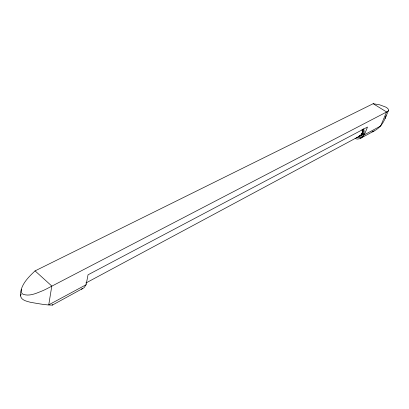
<?xml version="1.0" encoding="UTF-8"?>
<svg xmlns="http://www.w3.org/2000/svg" width="409" height="409" viewBox="0 0 409 409"><rect width="100%" height="100%" fill="white"/><g stroke="black" fill="none" stroke-linecap="round" stroke-linejoin="round"><path stroke-width="0.61" d="M355.13 138.518C358.591 140.221 362.466 137.746 364.327 134.812L367.502 127.046L88.047 274.797L86.1 284.725L84.009 287.767L52.357 305.109C45.343 305.063 38.088 303.555 31.089 302.425C27.296 301.448 20.138 300.16 20.654 295.099M21.319 289.454L21.288 291.755L21.764 292.977A5.123 4.008 -14.8 0 0 23.195 294.311C29.862 296.668 36.897 292.982 43.037 290.584A75.246 56.135 -12.6 0 0 47.991 288.146L387.262 111.657A47.04 10.061 26.7 0 0 387.972 111.202C389.337 110.093 387.911 108.385 386.802 107.756A3.062 0.649 27.3 0 0 385.672 107.061L379.756 104.847L373.177 103.697L35.062 270.891C27.97 277.588 20.026 285.395 20.45 295.993M386.055 115.691C384.209 122.051 380.114 127.951 374.097 130.977L360.59 138.288M385.074 118.595L388.417 110.65M20.895 294.628L21.227 294.117M52.357 305.109L52.664 304.439M86.1 284.725L48.748 304.848L51.805 286.044L35.062 270.891M85.844 283.038L360.298 135.727M374.097 130.977L372.001 131.923M82.72 288.677L81.319 289.153M373.177 103.697L386.561 111.948L380.661 126.013L364.327 134.812L363.621 134.357M356.428 137.312A7.541 6.171 62.2 0 0 363.529 134.571L363.708 134.142A7.541 6.171 62.2 0 0 363.586 128.728M363.862 134.275A6.253 5.138 62.2 0 1 361.398 134.781M362.492 129.495A5.92 4.847 62.2 0 1 359.434 136.304M360.329 135.624A5.644 4.627 62.1 0 1 360.012 135.701M362.931 129.203A5.644 4.627 62.1 0 1 361.484 135.057M361.213 135.236A5.644 4.627 62.1 0 1 360.932 135.389M362.231 129.633A5.92 4.847 62.2 0 1 358.136 136.524M359.874 135.599A5.343 4.371 62.2 0 1 359.593 135.722M361.842 133.247A5.343 4.371 62.2 0 1 361.73 133.559M361.592 133.855A5.343 4.371 62.2 0 1 361.265 134.408M361.075 134.658A5.343 4.371 62.2 0 1 360.866 134.888M360.641 135.098A5.343 4.371 62.2 0 1 360.14 135.456M364.097 133.595A5.624 4.622 62.1 0 1 361.72 134.515M362.016 129.689A5.654 4.627 62.2 0 1 358.77 136.243"/></g></svg>
